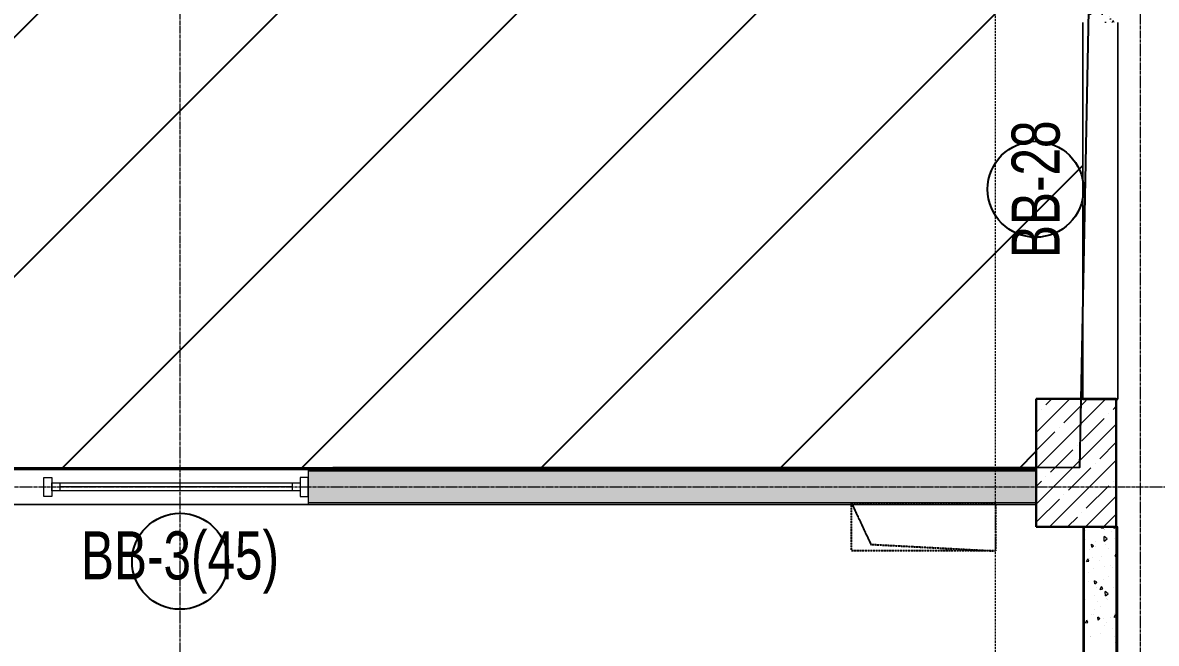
# Model space of a CAD drawing. Header units: millimetres. Extents: x 470010 to 1231400, y -134005 to 421770.
# Drawn here: x 845140 to 852223, y 143036 to 146914 of the extents above; entities that cross this region are included whole.
import ezdxf
from ezdxf.enums import TextEntityAlignment as Align

# ---------------------------------------------------------------- set-up
doc = ezdxf.new("R2010")
doc.units = ezdxf.units.MM
for name, pattern in [('CENTER2', [28.575, 19.05, -3.175, 3.175, -3.175]), ('DASHED', [19.05, 12.7, -6.35]), ('HIDDEN', [9.525, 6.35, -3.175]), ('HIDDEN2', [4.7625, 3.175, -1.5875])]:
    doc.linetypes.add(name, pattern=pattern)
doc.layers.get('Defpoints').update_dxf_attribs({"color": 140})
for name, color, linetype, lineweight in [('АР_Витраж', 4, 'Continuous', 13), ('АР_Витраж марка', 140, 'Continuous', 9), ('АР_Колонны', 70, 'Continuous', 30), ('АР_Стены ЖБ', 7, 'Continuous', 35), ('АР_Стены ПЕНОблок', 52, 'Continuous', 20), ('АР_Тонкая', 254, 'Continuous', 5), ('АР_Штриховка', 8, 'Continuous', 0)]:
    doc.layers.add(name, color=color, linetype=linetype, lineweight=lineweight)
doc.layers.add('АР_Делит', color=120, linetype='Continuous', lineweight=0, plot=False)
doc.layers.add('РД_Проем', color=230, linetype='Continuous', lineweight=0, plot=False)
doc.layers.add('РД_Витраж_вн', color=7, linetype='Continuous', true_color=0x148aff)
doc.layers.add('РД_Оси_100', color=7, linetype='Continuous', lineweight=0, true_color=0x525252)
doc.layers.add('РД_проем_инж перемыч_фахверк', color=7, linetype='Continuous', lineweight=18, true_color=0xff1f1f)
doc.styles.add('Arial_09', font='ARIALN.TTF', dxfattribs={"width": 0.9})
doc.styles.add('style1', font='ARIALN.TTF')

# ---------------------------------------------------------------- blocks, each defined once
blk = doc.blocks.new('СОШ_2200_АР_ОСИ_М100_28.05.24')
at = {"layer": 'АР_Делит', "color": 251, "linetype": 'DASHED', "true_color": 0x636466}
blk.add_lwpolyline([(114955, 135155), (114955, -355), (93595.036, -355), (93595.036, 13855), (94145, 13855), (94145, 68320), (66055, 68320), (66055, 13857.73), (83455, 13857.73), (83455, -355), (45245, -355), (45245, 13145), (44695, 13145), (44695, 26755), (45245, 26755), (45245, 68320), (20455, 68320), (20455, 26755), (27955, 26755), (27955, 13145), (-355, 13145), (-355, 100855)], dxfattribs=at)
at = {"layer": 'РД_Оси_100', "color": 251, "linetype": 'CENTER2', "true_color": 0x636466}
blk.add_line((39600, -6155), (39600, 139938.679), dxfattribs=at)
for points in [[(45530, 139938.679), (45600, 139538.679), (45600, -6163.457)], [(33000, 21300), (71363.995, 21300)]]:
    blk.add_lwpolyline(points, dxfattribs=at)
blk = doc.blocks.new('МаркаВитража1')
at = {"layer": 'Defpoints'}
blk.add_circle((0, 0), 3, dxfattribs=at)
at = {"color": 0, "linetype": 'ByBlock', "lineweight": -2, "style": 'Arial_09', "width": 0.9}
blk.add_attdef('АР-ОКНО:НАИМЕНОВАНИЕ', text='', height=3, dxfattribs=at).set_placement((0, 0), align=Align.MIDDLE)
blk = doc.blocks.new('A$C9108343f')
at = {"layer": 'АР_Штриховка', "linetype": 'Continuous', "lineweight": 0, "true_color": 0x000000}
h = blk.add_hatch(dxfattribs=at)
h.set_pattern_fill('AR-CONC', color=18, angle=45, style=0)
h.set_pattern_definition([(95, (-63444.08, 100366.24), (140.09465, 117.55338), [19.05, -209.55]), (40, (-63444.08, 100366.24), (-160.01845, 110.17673), [15.24, -167.64058]), (145.451445, (-63432.4, 100376.04), (-19.9238, 227.7301), [16.19001, -178.09024]), (91.1842, (-63480, 100402.16), (221.41024, 161.95341), [28.575, -314.325]), (141.63556, (-63461.55, 100415.66), (-7.08662, 342.82676), [24.28502, -267.1356]), (36.18415, (-63480, 100402.16), (-7.08662, 342.82676), [22.85997, -251.45973]), (66, (-63453.06, 100411.14), (179.51998, 34.89515), [19.05, -209.55]), (11, (-63453.06, 100411.14), (-86.53993, 173.94119), [15.24, -167.64]), (116.451445, (-63438.1, 100414.05), (92.98005, 208.83634), [16.19001, -178.08994]), (82.5, (-63444.08, 100366.24), (-57.605469, 61.973414), [0, -165.608, 0, -170.18, 0, -168.275]), (52.5, (-63444.08, 100366.24), (-23.589727, 118.087), [0, -97.028, 0, -161.798, 0, -64.135]), (12.5, (-63484.135, 100326.19), (99.927863, 91.826196), [0, -63.5, 0, -198.12, 0, -262.89]), (2.5, (-63502.1, 100308.23), (86.763904, 122.722393), [0, -82.55, 0, -131.572, 0, -186.69])])
h.paths.add_polyline_path([(186054.1, 244926.5), (186254.1, 244926.5), (186254.1, 244930.1), (186054.1, 244930.1)], flags=0)
h.paths.add_polyline_path([(186054.1, 247280.5), (186254.1, 247280.5), (186254.1, 249079.5), (186054.1, 249079.5)], flags=0)
h = blk.add_hatch(dxfattribs=at)
h.set_pattern_fill('AR-CONC', color=18, angle=45, style=0)
h.set_pattern_definition([(95, (-63444.08, 100366.24), (140.09465, 117.55338), [19.05, -209.55]), (40, (-63444.08, 100366.24), (-160.01845, 110.17673), [15.24, -167.64058]), (145.451445, (-63432.4, 100376.04), (-19.9238, 227.7301), [16.19001, -178.09024]), (91.1842, (-63480, 100402.16), (221.41024, 161.95341), [28.575, -314.325]), (141.63556, (-63461.55, 100415.66), (-7.08662, 342.82676), [24.28502, -267.1356]), (36.18415, (-63480, 100402.16), (-7.08662, 342.82676), [22.85997, -251.45973]), (66, (-63453.06, 100411.14), (179.51998, 34.89515), [19.05, -209.55]), (11, (-63453.06, 100411.14), (-86.53993, 173.94119), [15.24, -167.64]), (116.451445, (-63438.1, 100414.05), (92.98005, 208.83634), [16.19001, -178.08994]), (82.5, (-63444.08, 100366.24), (-57.605469, 61.973414), [0, -165.608, 0, -170.18, 0, -168.275]), (52.5, (-63444.08, 100366.24), (-23.589727, 118.087), [0, -97.028, 0, -161.798, 0, -64.135]), (12.5, (-63484.135, 100326.19), (99.927863, 91.826196), [0, -63.5, 0, -198.12, 0, -262.89]), (2.5, (-63502.1, 100308.23), (86.763904, 122.722393), [0, -82.55, 0, -131.572, 0, -186.69])])
h.paths.add_polyline_path([(168504.1, 244479.5), (168504.1, 244279.5), (169404.1, 244279.5), (169404.1, 244479.5)], flags=0)
h.paths.add_polyline_path([(172304.1, 244479.5), (172304.1, 244279.5), (178304.1, 244279.5), (178304.1, 244479.5)], flags=0)
h.paths.add_polyline_path([(181204.1, 244479.5), (181204.1, 244279.5), (185754.1, 244279.5), (185754.1, 244479.5)], flags=0)
at = {"color": 18, "linetype": 'HIDDEN', "ltscale": 0.07, "true_color": 0x000000}
for p, q in [((184599.1, 243979.5), (184599.1, 244279.5)), ((184599.1, 244279.5), (185499.1, 244279.5)), ((184599.1, 244279.5), (184720.3, 244020.5)), ((184599.1, 243979.5), (184599.1, 244279.5)), ((184599.1, 244279.5), (185499.1, 244279.5)), ((184599.1, 244279.5), (184720.3, 244020.5)), ((185499.1, 244279.5), (185499.1, 243979.5)), ((185499.1, 244279.5), (185499.1, 243979.5)), ((184720.3, 244020.5), (185499.1, 243979.5)), ((184720.3, 244020.5), (185499.1, 243979.5)), ((185499.1, 243979.5), (184599.1, 243979.5)), ((185499.1, 243979.5), (184599.1, 243979.5))]:
    blk.add_line(p, q, dxfattribs=at)
blk.add_lwpolyline([(160804.1, 248479.5), (162964.1, 248479.5), (162964.1, 249379.5), (167604.1, 249379.5), (167604.1, 249579.5), (186123.5, 249579.5), (186024.6, 244500.4), (148704.1, 244484.5), (148664.7, 245989.5), (140924.1, 246026), (140881.3, 249704.6), (148704.1, 249669.5), (148714.1, 259259.5)])
at = {"layer": 'АР_Витраж', "color": 18, "linetype": 'Continuous', "lineweight": 5, "true_color": 0x000000}
for p, q in [((181204.1, 244489.5), (179554.1, 244489.5)), ((181204.1, 244269.5), (179554.1, 244269.5))]:
    blk.add_line(p, q, dxfattribs=at)
at = {"layer": 'АР_Витраж', "color": 18, "linetype": 'Continuous', "lineweight": 15, "true_color": 0x000000}
for p, q in [((179654.1, 244404.5), (179654.1, 244354.5)), ((181104.1, 244379.5), (179654.1, 244379.5)), ((181104.1, 244404.5), (181104.1, 244354.5))]:
    blk.add_line(p, q, dxfattribs=at)
for points in [[(179604.1, 244319.5), (179554.1, 244319.5), (179554.1, 244439.5), (179604.1, 244439.5)], [(181154.1, 244319.5), (181204.1, 244319.5), (181204.1, 244439.5), (181154.1, 244439.5)], [(181154.1, 244404.5), (181154.1, 244354.5), (179604.1, 244354.5), (179604.1, 244404.5)]]:
    blk.add_lwpolyline(points, close=True, dxfattribs=at)
at = {"layer": 'АР_Колонны', "color": 18, "linetype": 'HIDDEN2', "lineweight": 25, "true_color": 0x000000}
for p, q in [((185754.1, 244929.5), (186254.1, 244929.5)), ((185754.1, 244129.5), (185754.1, 244929.5)), ((186254.1, 244929.5), (186254.1, 244129.5)), ((186254.1, 244129.5), (185754.1, 244129.5))]:
    blk.add_line(p, q, dxfattribs=at)
at = {"layer": 'АР_Колонны', "color": 18, "linetype": 'Continuous', "lineweight": 15, "true_color": 0x000000}
for p, q in [((185754.1, 244929.5), (185754.1, 244129.5)), ((186254.1, 244929.5), (185754.1, 244929.5)), ((186254.1, 244929.5), (185754.1, 244929.5)), ((185754.1, 244929.5), (185754.1, 244129.5)), ((186254.1, 244129.5), (186254.1, 244929.5)), ((186254.1, 244129.5), (186254.1, 244929.5)), ((185754.1, 244129.5), (186254.1, 244129.5)), ((185754.1, 244129.5), (186254.1, 244129.5))]:
    blk.add_line(p, q, dxfattribs=at)
at = {"layer": 'АР_Стены ЖБ', "color": 18, "linetype": 'Continuous', "lineweight": 30, "true_color": 0x000000}
for p, q in [((186254.1, 244929.5), (185754.1, 244929.5)), ((185754.1, 244929.5), (185754.1, 244129.5)), ((186254.1, 244129.5), (186254.1, 244929.5)), ((185754.1, 244129.5), (186254.1, 244129.5))]:
    blk.add_line(p, q, dxfattribs=at)
at = {"layer": 'АР_Стены ПЕНОблок', "color": 18, "linetype": 'Continuous', "lineweight": 20, "true_color": 0x000000}
for p, q in [((186254.1, 244930.1), (186054.1, 244930.1)), ((186054.1, 244930.1), (186054.1, 244926.5)), ((186054.1, 244926.5), (186254.1, 244926.5)), ((186254.1, 244926.5), (186254.1, 244930.1)), ((181204.1, 244479.5), (181204.1, 244279.5)), ((185754.1, 244479.5), (181204.1, 244479.5)), ((185754.1, 244279.5), (185754.1, 244479.5)), ((181204.1, 244279.5), (185754.1, 244279.5)), ((186254.1, 244129.5), (186054.1, 244129.5)), ((186054.1, 244129.5), (186054.1, 236979.5)), ((186254.1, 236979.5), (186254.1, 244129.5))]:
    blk.add_line(p, q, dxfattribs=at)
at = {"layer": 'АР_Тонкая', "color": 18, "linetype": 'Continuous', "lineweight": 0, "true_color": 0x000000}
for p, q in [((186054.1, 244930.1), (186044.1, 244930.1)), ((186044.1, 244930.1), (186044.1, 244926.5)), ((186044.1, 244926.5), (186054.1, 244926.5)), ((186054.1, 244926.5), (186054.1, 244930.1)), ((186264.1, 244930.1), (186254.1, 244930.1)), ((186254.1, 244930.1), (186254.1, 244926.5)), ((186254.1, 244926.5), (186264.1, 244926.5)), ((186264.1, 244926.5), (186264.1, 244930.1)), ((181204.1, 244489.5), (181204.1, 244479.5)), ((185754.1, 244489.5), (181204.1, 244489.5)), ((181204.1, 244479.5), (185754.1, 244479.5)), ((185754.1, 244479.5), (185754.1, 244489.5)), ((181204.1, 244279.5), (181204.1, 244269.5)), ((185754.1, 244279.5), (181204.1, 244279.5)), ((181204.1, 244269.5), (185754.1, 244269.5)), ((185754.1, 244269.5), (185754.1, 244279.5)), ((186054.1, 244129.5), (186044.1, 244129.5)), ((186044.1, 244129.5), (186044.1, 236979.5)), ((186054.1, 236979.5), (186054.1, 244129.5)), ((186264.1, 244129.5), (186254.1, 244129.5)), ((186254.1, 244129.5), (186254.1, 236979.5)), ((186264.1, 236979.5), (186264.1, 244129.5))]:
    blk.add_line(p, q, dxfattribs=at)
at = {"layer": 'АР_Штриховка', "color": 18, "linetype": 'Continuous', "lineweight": 5, "true_color": 0x000000}
for p, q in [((185754.1, 244719.9), (185963.7, 244929.5)), ((185754.1, 244495.4), (186188.2, 244929.5)), ((185786.1, 244864.2), (185786.1, 244864.2)), ((185814.2, 244892.2), (185851.4, 244929.5)), ((185926.4, 244780), (186066.7, 244920.3)), ((186235.1, 244864.2), (186254.1, 244883.2)), ((185754.1, 244832.2), (185758, 244836.1)), ((186038.7, 244667.7), (186179, 244808)), ((186207, 244836.1), (186207, 244836.1)), ((185754.1, 244270.9), (186254.1, 244770.9)), ((185754.1, 244607.7), (185870.3, 244723.9)), ((185898.3, 244751.9), (185898.3, 244751.9)), ((186150.9, 244555.5), (186254.1, 244658.7)), ((185842.2, 244471.3), (185982.5, 244611.6)), ((186010.6, 244639.7), (186010.6, 244639.7)), ((185837.2, 244129.5), (186254.1, 244546.4)), ((186122.8, 244527.4), (186122.8, 244527.4)), ((185814.2, 244443.2), (185814.2, 244443.2)), ((185954.5, 244359), (186094.8, 244499.4)), ((185754.1, 244383.2), (185786.1, 244415.2)), ((186066.7, 244246.8), (186207, 244387.1)), ((186235.1, 244415.2), (186235.1, 244415.2)), ((185758, 244162.6), (185898.3, 244302.9)), ((185926.4, 244331), (185926.4, 244331)), ((186061.7, 244129.5), (186254.1, 244321.9)), ((185949.4, 244129.5), (186010.6, 244190.7)), ((186038.7, 244218.7), (186038.7, 244218.7)), ((186179, 244134.5), (186254.1, 244209.6))]:
    blk.add_line(p, q, dxfattribs=at)
at = {"layer": 'АР_Штриховка', "color": 18, "linetype": 'Continuous', "lineweight": 0, "true_color": 0x000000}
for p, q in [((186061.5, 244104.8), (186061.5, 244104.8)), ((186160.6, 244121.9), (186164, 244129.5)), ((186160.6, 244121.8), (186175.6, 244124.7)), ((186175.5, 244124.7), (186173.2, 244129.5)), ((186182.6, 244116.4), (186182.6, 244116.4)), ((186183.2, 244114.6), (186183.2, 244114.6)), ((186222.8, 244099.6), (186222.8, 244099.6)), ((186240.5, 244119.9), (186239.7, 244129.5)), ((186240.5, 244119.9), (186251.9, 244129.5)), ((186251.6, 244128.9), (186250.8, 244129.5)), ((186059.7, 244053.8), (186059.7, 244053.8)), ((186111.5, 244011.4), (186098.2, 244020.5)), ((186100.4, 244002.4), (186098.7, 244021.4)), ((186124.1, 244037.6), (186124.1, 244037.6)), ((186197.1, 244054.5), (186178.1, 244069.6)), ((186178.8, 244041.2), (186178.2, 244069.8)), ((186178.4, 244041.3), (186196.9, 244054.8)), ((186184.9, 244021.5), (186184.9, 244021.5)), ((186191.1, 244059.6), (186191.1, 244059.6)), ((186240.2, 244054.4), (186240.2, 244054.4)), ((186085.1, 243986.7), (186085.1, 243986.7)), ((186100.4, 244002.4), (186112.1, 244012.2)), ((186102.8, 244009.7), (186102.8, 244009.7)), ((186122.9, 244007.7), (186122.9, 244007.7)), ((186160.4, 243947.7), (186160.4, 243947.7)), ((186206.8, 243996.5), (186206.8, 243996.5)), ((186247.1, 243947.9), (186254.1, 243963.7)), ((186247.1, 243947.8), (186254.1, 243949.2)), ((186067.6, 243913), (186075.3, 243930.4)), ((186067.6, 243913), (186082.6, 243915.9)), ((186082.6, 243915.9), (186075.4, 243930.3)), ((186084.9, 243929.7), (186084.9, 243929.7)), ((186104.4, 243936.8), (186104.4, 243936.8)), ((186147.7, 243919.5), (186147.7, 243919.5)), ((186178.4, 243880.7), (186178.4, 243880.7)), ((186218, 243885.7), (186218, 243885.7)), ((186230.4, 243878.4), (186230.4, 243878.4)), ((186081.1, 243845.5), (186081.1, 243845.5)), ((186108.7, 243868.7), (186108.7, 243868.7)), ((186171.3, 243801.4), (186171.3, 243801.4)), ((186204.1, 243822.3), (186204.1, 243822.3)), ((186078.5, 243788.9), (186078.5, 243788.9)), ((186131.4, 243783.6), (186118.1, 243792.8)), ((186120.3, 243774.7), (186118.7, 243793.6)), ((186120.3, 243774.6), (186132, 243784.4)), ((186132.3, 243750.6), (186132.3, 243750.6)), ((186138.8, 243783.5), (186138.8, 243783.5)), ((186154.1, 243739.1), (186161.9, 243756.5)), ((186154.2, 243739), (186169.1, 243741.9)), ((186169.1, 243741.9), (186161.9, 243756.4)), ((186235.2, 243754), (186235.2, 243754)), ((186254, 243760.3), (186254, 243760.3)), ((186059.2, 243678.6), (186059.2, 243678.6)), ((186117.4, 243699.5), (186117.4, 243699.5)), ((186135.3, 243662.1), (186135.3, 243662.1)), ((186204.2, 243711.7), (186185.2, 243726.8)), ((186185.9, 243698.4), (186185.3, 243726.9)), ((186185.5, 243698.5), (186204, 243712)), ((186194.9, 243683.4), (186194.9, 243683.4)), ((186196.4, 243721.5), (186196.4, 243721.5)), ((186197.3, 243675.9), (186197.3, 243675.9)), ((186199.8, 243703.1), (186199.8, 243703.1)), ((186254, 243659.5), (186254, 243659.5)), ((186116.8, 243616.7), (186116.8, 243616.7)), ((186155.9, 243632.5), (186155.9, 243632.5)), ((186061.2, 243530.2), (186068.9, 243547.7)), ((186061.2, 243530.2), (186076.1, 243533.1)), ((186076.1, 243533.1), (186068.9, 243547.6)), ((186097.4, 243584.1), (186097.4, 243584.1)), ((186113.1, 243580.4), (186113.1, 243580.4)), ((186151.4, 243555.9), (186138, 243565.1)), ((186140.2, 243546.9), (186138.6, 243565.9)), ((186140.3, 243546.9), (186151.9, 243556.7)), ((186174.4, 243554.7), (186174.4, 243554.7)), ((186190.9, 243535.1), (186190.9, 243535.1)), ((186218.5, 243565.3), (186218.5, 243565.3)), ((186240.7, 243565.1), (186248.4, 243582.5)), ((186240.7, 243565.1), (186254.1, 243567.7)), ((186244.5, 243586.2), (186244.5, 243586.2)), ((186254.1, 243571), (186248.4, 243582.5)), ((186057.4, 243504.1), (186057.4, 243504.1)), ((186094.6, 243447.9), (186094.6, 243447.9)), ((186157.7, 243463.4), (186157.7, 243463.4)), ((186179.5, 243514.4), (186179.5, 243514.4)), ((186232, 243492.7), (186232, 243492.7)), ((186242.1, 243447.2), (186242.1, 243447.2)), ((186091, 243443.3), (186091, 243443.3)), ((186247.7, 243408.4), (186247.7, 243408.4))]:
    blk.add_line(p, q, dxfattribs=at)
at = {"layer": 'РД_Витраж_вн', "color": 18, "linetype": 'Continuous', "lineweight": 15, "true_color": 0x000000}
for p, q in [((186044.1, 247280.5), (186044.1, 244980.5)), ((186264.1, 247280.5), (186264.1, 244980.5)), ((178304.1, 244489.5), (181204.1, 244489.5)), ((178304.1, 244269.5), (181204.1, 244269.5))]:
    blk.add_line(p, q, dxfattribs=at)
at = {"layer": 'РД_Проем', "color": 18, "linetype": 'Continuous', "lineweight": 15, "true_color": 0x000000}
for p, q in [((186044.1, 247280.1), (186044.1, 244930.1)), ((186264.1, 247280.1), (186264.1, 244930.1)), ((178304.1, 244489.5), (181204.1, 244489.5)), ((178304.1, 244269.5), (181204.1, 244269.5))]:
    blk.add_line(p, q, dxfattribs=at)
at = {"layer": 'РД_проем_инж перемыч_фахверк', "color": 18, "linetype": 'Continuous', "lineweight": 15, "true_color": 0x000000}
for p, q in [((186044.1, 244930.5), (186044.1, 247280.5)), ((186264.1, 244930.5), (186264.1, 247280.5)), ((181204.1, 244489.5), (178304.1, 244489.5)), ((181204.1, 244269.5), (178304.1, 244269.5))]:
    blk.add_line(p, q, dxfattribs=at)
at = {"layer": 'АР_Витраж марка', "color": 18, "linetype": 'Continuous', "lineweight": 15, "true_color": 0x000000, "xscale": 100, "yscale": 100, "zscale": 100, "rotation": 90.00000000000001}
blk.add_blockref('МаркаВитража1', (185749.8, 246239.4), dxfattribs=at).add_auto_attribs({'АР-ОКНО:НАИМЕНОВАНИЕ': 'ВВ-28'})
at = {"layer": 'АР_Витраж марка', "color": 18, "linetype": 'Continuous', "lineweight": 15, "true_color": 0x000000, "xscale": 100, "yscale": 100, "zscale": 100}
blk.add_blockref('МаркаВитража1', (180404.1, 243914.8), dxfattribs=at).add_auto_attribs({'АР-ОКНО:НАИМЕНОВАНИЕ': 'ВВ-3(45)'})
at = {"layer": 'РД_Оси_100'}
blk.add_blockref('СОШ_2200_АР_ОСИ_М100_28.05.24', (140804.1, 223079.5), dxfattribs=at)
at = {"layer": 'Defpoints', "color": 18, "true_color": 0x000000, "style": 'style1'}
for p in [(143949.3, 316089.1), (143975, 281639.5), (143890.4, 273244.7), (143840, 264276.8), (143967.8, 254892.4), (12252, 104178.1), (12382.6, 96023.1)]:
    blk.add_attdef('АР-ПОМЕЩЕНИЕ:НАИМЕНОВАНИЕ', text='', height=100, dxfattribs=at).set_placement(p, align=Align.MIDDLE)
at = {"layer": 'Defpoints', "color": 18, "true_color": 0x000000, "style": 'style1', "flags": 8}
for p in [(143951.3, 279099.1), (143848.3, 269251.1), (143875.3, 260094.2), (144049.7, 250824.7), (163419.3, 238153.4), (155897.5, 237966), (183037.2, 237966), (143342.9, 237876.2)]:
    blk.add_attdef('АР-ПОМЕЩЕНИЕ:НАИМЕНОВАНИЕ', text='', height=100, dxfattribs=at).set_placement(p, align=Align.MIDDLE)

msp = doc.modelspace()

# ---------------------------------------------------------------- hatches: boundary and pattern name
h = msp.add_hatch()
h.set_pattern_fill('ANSI31', color=3, scale=333)
h.paths.add_polyline_path([(817822.706, 156413.251), (817822.706, 156633.251), (818712.706, 156633.251), (818712.706, 157213.251), (818712.706, 158463.251), (818712.706, 158793.251), (818142.704, 158793.251), (818142.704, 158993.251), (818142.704, 159018.251), (818142.708, 160493.251), (818142.709, 160913.252), (818142.71, 161403.25), (817492.706, 161403.25), (815492.706, 161403.25), (815152.698, 161403.25), (815152.705, 158893.25), (814432.706, 158893.25), (814432.706, 158113.25), (814432.706, 157813.251), (814432.706, 154913.25), (814432.706, 154413.251), (814432.706, 153513.25), (814432.706, 149823.25), (814432.706, 149520.89), (814422.706, 149510.89), (814422.706, 149303.25), (813222.703, 149303.25), (813222.703, 149523.25), (807026.355, 149523.251), (806792.706, 149289.602), (806792.706, 149514.108), (806642.706, 149364.108), (806642.706, 149303.251), (806642.706, 148813.25), (806638.097, 146163.251), (806642.706, 146163.251), (806642.706, 145623.251), (806792.706, 145623.251), (813222.706, 145623.251), (813222.706, 145903.251), (814423.268, 145903.251), (814423.268, 145582.591), (814422.706, 145582.028), (814422.706, 145403.251), (814422.706, 144123.251), (815822.706, 144123.251), (818721.706, 144123.251), (818722.706, 144123.251), (819622.706, 144123.251), (823122.706, 144123.251), (824322.706, 144123.251), (825522.706, 144123.251), (826422.706, 144123.251), (827422.706, 144123.251), (830322.706, 144123.251), (832443.315, 144123.251), (832443.315, 144413.251), (833322.706, 144413.251), (834245.277, 144413.251), (834222.706, 144390.68), (834222.706, 144123.251), (835122.706, 144123.251), (838022.706, 144123.251), (844022.706, 144123.251), (846922.706, 144123.251), (851466.776, 144123.251), (851472.706, 144129.18), (851472.706, 144563.251), (851762.706, 144563.251), (851762.706, 146914.25), (851762.706, 148713.251), (851472.706, 148713.251), (850377.706, 148713.251), (850377.706, 149213.251), (849177.706, 149213.251), (849177.706, 148713.251), (848277.706, 148713.251), (848277.706, 149213.251), (847077.706, 149213.251), (847077.706, 148713.251), (846177.706, 148713.251), (846177.706, 149213.251), (842877.706, 149213.251), (842877.706, 148713.251), (841977.706, 148713.251), (841977.706, 149213.251), (840777.706, 149213.251), (840777.706, 148713.251), (839877.706, 148713.251), (839877.706, 149213.251), (838677.706, 149213.251), (838677.706, 148713.251), (837777.706, 148713.251), (837777.706, 149213.251), (834477.706, 149213.251), (834477.706, 148713.251), (834222.706, 148713.251), (833322.706, 148713.251), (833322.706, 149213.251), (826722.706, 149213.251), (826722.706, 148993.251), (826872.706, 148993.251), (826872.706, 148843.251), (826664.184, 148843.251), (826522.706, 148701.772), (826522.706, 148233.25), (826524.424, 148233.25), (826524.424, 148113.25), (824942.706, 148113.251), (824822.706, 148113.251), (819922.706, 148113.251), (817822.706, 148113.251), (817822.706, 148313.251), (817822.706, 150513.251), (817822.706, 150713.251), (817822.706, 152013.251)])
h.paths.add_polyline_path([(816578.934, 147228.245), (816578.934, 146828.245), (815578.934, 146828.245), (815578.934, 147228.245)], flags=16)
h.paths.add_polyline_path([(828437.705, 148234.002), (827887.705, 148233.761), (827887.758, 148113.761), (828437.758, 148114.002)], flags=0)
h.paths.add_polyline_path([(826922.706, 149014.057), (827042.706, 149014.057), (827042.706, 148233.391), (827067.653, 148233.402), (827642.706, 148233.654), (827742.706, 148233.697), (827742.706, 149014.057), (827862.706, 149014.057), (827862.706, 148233.75), (828462.705, 148234.013), (828562.706, 148234.057), (828562.706, 149013.251), (828682.706, 149013.251), (828682.706, 148114.109), (828462.759, 148114.013), (828462.758, 148114.013), (827862.758, 148113.75), (827862.706, 148113.75), (827642.758, 148113.654), (827042.759, 148113.391), (827042.706, 148113.391), (826722.759, 148113.25), (826722.706, 148233.25), (826922.706, 148233.338)], flags=16)
h.paths.add_polyline_path([(827642.653, 148233.654), (827642.706, 148233.654), (827642.758, 148113.654), (827617.706, 148113.643), (827617.653, 148233.643)], flags=0)
h.paths.add_polyline_path([(818060.384, 156364.651), (818446.674, 156364.651), (818446.674, 156665.265), (818060.384, 156665.265)], flags=25)
at = {"layer": 'АР_Штриховка', "linetype": 'Continuous', "lineweight": 0, "true_color": 0x000000}
h = msp.add_hatch(dxfattribs=at)
h.set_pattern_fill('AR-CONC', color=18, angle=45, style=0)
h.set_pattern_definition([(95, (602274.53, -9e-11), (140.09465, 117.55338), [19.05, -209.55]), (40, (602274.53, -9e-11), (-160.01845, 110.17673), [15.24, -167.64058]), (145.451445, (602286.2, 9.8), (-19.9238, 227.7301), [16.19001, -178.09024]), (91.1842, (602238.6, 35.92), (221.41024, 161.95341), [28.575, -314.325]), (141.63556, (602257.06, 49.42), (-7.08662, 342.82676), [24.28502, -267.1356]), (36.18415, (602238.6, 35.92), (-7.08662, 342.82676), [22.85997, -251.45973]), (66, (602265.55, 44.9), (179.51998, 34.89515), [19.05, -209.55]), (11, (602265.55, 44.9), (-86.53993, 173.94119), [15.24, -167.64]), (116.451445, (602280.51, 47.81), (92.98005, 208.83634), [16.19001, -178.08994]), (82.5, (602274.53, -9e-11), (-57.605469, 61.973414), [0, -165.608, 0, -170.18, 0, -168.275]), (52.5, (602274.53, -9e-11), (-23.589727, 118.087), [0, -97.028, 0, -161.798, 0, -64.135]), (12.5, (602234.48, -40.05), (99.927863, 91.826196), [0, -63.5, 0, -198.12, 0, -262.89]), (2.5, (602216.52, -58.01), (86.763904, 122.722393), [0, -82.55, 0, -131.572, 0, -186.69])])
h.paths.add_polyline_path([(851772.706, 144560.26), (851972.706, 144560.26), (851972.706, 144563.873), (851772.706, 144563.873)], flags=0)
h.paths.add_polyline_path([(851772.706, 146914.25), (851972.706, 146914.25), (851972.706, 148713.251), (851772.706, 148713.251)], flags=0)
h = msp.add_hatch(dxfattribs=at)
h.set_pattern_fill('AR-CONC', color=18, angle=45, style=0)
h.set_pattern_definition([(95, (602274.53, 0), (140.09465, 117.55338), [19.05, -209.55]), (40, (602274.53, 0), (-160.01845, 110.17673), [15.24, -167.64058]), (145.451445, (602286.2, 9.8), (-19.9238, 227.7301), [16.19001, -178.09024]), (91.1842, (602238.6, 35.92), (221.41024, 161.95341), [28.575, -314.325]), (141.63556, (602257.06, 49.42), (-7.08662, 342.82676), [24.28502, -267.1356]), (36.18415, (602238.6, 35.92), (-7.08662, 342.82676), [22.85997, -251.45973]), (66, (602265.55, 44.9), (179.51998, 34.89515), [19.05, -209.55]), (11, (602265.55, 44.9), (-86.53993, 173.94119), [15.24, -167.64]), (116.451445, (602280.51, 47.81), (92.98005, 208.83634), [16.19001, -178.08994]), (82.5, (602274.53, 0), (-57.605469, 61.973414), [0, -165.608, 0, -170.18, 0, -168.275]), (52.5, (602274.53, 0), (-23.589727, 118.087), [0, -97.028, 0, -161.798, 0, -64.135]), (12.5, (602234.48, -40.05), (99.927863, 91.826196), [0, -63.5, 0, -198.12, 0, -262.89]), (2.5, (602216.52, -58.01), (86.763904, 122.722393), [0, -82.55, 0, -131.572, 0, -186.69])])
h.paths.add_polyline_path([(834222.706, 144113.251), (834222.706, 143913.251), (835122.706, 143913.251), (835122.706, 144113.251)], flags=0)
h.paths.add_polyline_path([(838022.706, 144113.251), (838022.706, 143913.251), (844022.706, 143913.251), (844022.706, 144113.251)], flags=0)
h.paths.add_polyline_path([(846922.706, 144113.251), (846922.706, 143913.251), (851472.706, 143913.251), (851472.706, 144113.251)], flags=0)

# ---------------------------------------------------------------- linework, layer by layer
at = {"color": 18, "linetype": 'HIDDEN', "ltscale": 0.07, "true_color": 0x000000}
for p, q in [((850317.706, 143613.251), (850317.706, 143913.251)), ((850317.706, 143913.251), (851217.706, 143913.251)), ((850317.706, 143913.251), (850438.89, 143654.224)), ((850317.706, 143613.251), (850317.706, 143913.251)), ((850317.706, 143913.251), (851217.706, 143913.251)), ((850317.706, 143913.251), (850438.89, 143654.224)), ((851217.706, 143913.251), (851217.706, 143613.251)), ((851217.706, 143913.251), (851217.706, 143613.251)), ((850438.89, 143654.224), (851217.706, 143613.251)), ((850438.89, 143654.224), (851217.706, 143613.251)), ((851217.706, 143613.251), (850317.706, 143613.251)), ((851217.706, 143613.251), (850317.706, 143613.251))]:
    msp.add_line(p, q, dxfattribs=at)
msp.add_lwpolyline([(826522.706, 148113.25), (828682.706, 148113.25), (828682.706, 149013.251), (833322.706, 149013.251), (833322.706, 149213.251), (851842.142, 149213.251), (851743.238, 144134.142), (814422.706, 144118.251), (814383.268, 145623.251), (806642.706, 145659.752), (806599.923, 149338.31), (814422.706, 149303.25), (814432.706, 158893.25)])
at = {"layer": 'АР_Витраж', "color": 18, "linetype": 'Continuous', "lineweight": 5, "true_color": 0x000000}
for p, q in [((846922.706, 144123.251), (845272.706, 144123.251)), ((846922.706, 143903.251), (845272.706, 143903.251))]:
    msp.add_line(p, q, dxfattribs=at)
at = {"layer": 'АР_Витраж', "color": 18, "linetype": 'Continuous', "lineweight": 15, "true_color": 0x000000}
for p, q in [((845372.706, 144038.251), (845372.706, 143988.251)), ((846822.706, 144013.251), (845372.706, 144013.251)), ((846822.706, 144038.251), (846822.706, 143988.251))]:
    msp.add_line(p, q, dxfattribs=at)
for points in [[(845322.706, 143953.251), (845272.706, 143953.251), (845272.706, 144073.251), (845322.706, 144073.251)], [(846872.706, 143953.251), (846922.706, 143953.251), (846922.706, 144073.251), (846872.706, 144073.251)], [(846872.706, 144038.251), (846872.706, 143988.251), (845322.706, 143988.251), (845322.706, 144038.251)]]:
    msp.add_lwpolyline(points, close=True, dxfattribs=at)
at = {"layer": 'АР_Колонны', "color": 18, "linetype": 'HIDDEN2', "lineweight": 25, "true_color": 0x000000}
for p, q in [((851472.706, 144563.251), (851972.706, 144563.251)), ((851472.706, 143763.251), (851472.706, 144563.251)), ((851972.706, 144563.251), (851972.706, 143763.251)), ((851972.706, 143763.251), (851472.706, 143763.251))]:
    msp.add_line(p, q, dxfattribs=at)
at = {"layer": 'АР_Колонны', "color": 18, "linetype": 'Continuous', "lineweight": 15, "true_color": 0x000000}
for p, q in [((851472.706, 144563.251), (851472.706, 143763.251)), ((851972.706, 144563.251), (851472.706, 144563.251)), ((851972.706, 144563.251), (851472.706, 144563.251)), ((851472.706, 144563.251), (851472.706, 143763.251)), ((851972.706, 143763.251), (851972.706, 144563.251)), ((851972.706, 143763.251), (851972.706, 144563.251)), ((851472.706, 143763.251), (851972.706, 143763.251)), ((851472.706, 143763.251), (851972.706, 143763.251))]:
    msp.add_line(p, q, dxfattribs=at)
at = {"layer": 'АР_Стены ЖБ', "color": 18, "linetype": 'Continuous', "lineweight": 30, "true_color": 0x000000}
for p, q in [((851972.706, 144563.251), (851472.706, 144563.251)), ((851472.706, 144563.251), (851472.706, 143763.251)), ((851972.706, 143763.251), (851972.706, 144563.251)), ((851472.706, 143763.251), (851972.706, 143763.251))]:
    msp.add_line(p, q, dxfattribs=at)
at = {"layer": 'АР_Стены ПЕНОблок', "color": 18, "linetype": 'Continuous', "lineweight": 20, "true_color": 0x000000}
for p, q in [((851972.706, 144563.873), (851772.706, 144563.873)), ((851772.706, 144563.873), (851772.706, 144560.26)), ((851772.706, 144560.26), (851972.706, 144560.26)), ((851972.706, 144560.26), (851972.706, 144563.873)), ((846922.706, 144113.251), (846922.706, 143913.251)), ((851472.706, 144113.251), (846922.706, 144113.251)), ((851472.706, 143913.251), (851472.706, 144113.251)), ((846922.706, 143913.251), (851472.706, 143913.251)), ((851972.743, 143763.251), (851772.743, 143763.251)), ((851772.743, 143763.251), (851772.743, 136613.251)), ((851972.743, 136613.251), (851972.743, 143763.251))]:
    msp.add_line(p, q, dxfattribs=at)
at = {"layer": 'АР_Тонкая', "color": 18, "linetype": 'Continuous', "lineweight": 0, "true_color": 0x000000}
for p, q in [((851772.706, 144563.873), (851762.706, 144563.873)), ((851762.706, 144563.873), (851762.706, 144560.26)), ((851762.706, 144560.26), (851772.706, 144560.26)), ((851772.706, 144560.26), (851772.706, 144563.873)), ((851982.706, 144563.873), (851972.706, 144563.873)), ((851972.706, 144563.873), (851972.706, 144560.26)), ((851972.706, 144560.26), (851982.706, 144560.26)), ((851982.706, 144560.26), (851982.706, 144563.873)), ((846922.706, 144123.251), (846922.706, 144113.251)), ((851472.706, 144123.251), (846922.706, 144123.251)), ((846922.706, 144113.251), (851472.706, 144113.251)), ((851472.706, 144113.251), (851472.706, 144123.251)), ((846922.706, 143913.251), (846922.706, 143903.251)), ((851472.706, 143913.251), (846922.706, 143913.251)), ((846922.706, 143903.251), (851472.706, 143903.251)), ((851472.706, 143903.251), (851472.706, 143913.251)), ((851772.743, 143763.251), (851762.743, 143763.251)), ((851762.743, 143763.251), (851762.743, 136613.251)), ((851772.743, 136613.251), (851772.743, 143763.251)), ((851982.743, 143763.251), (851972.743, 143763.251)), ((851972.743, 143763.251), (851972.743, 136613.251)), ((851982.743, 136613.251), (851982.743, 143763.251))]:
    msp.add_line(p, q, dxfattribs=at)
at = {"layer": 'АР_Штриховка', "color": 18, "linetype": 'Continuous', "lineweight": 5, "true_color": 0x000000}
for p, q in [((851472.706, 144353.687), (851682.27, 144563.251)), ((851472.706, 144129.18), (851906.776, 144563.251)), ((851532.763, 144525.997), (851570.017, 144563.251)), ((851645.016, 144413.744), (851785.333, 144554.06)), ((851953.713, 144497.934), (851972.706, 144516.927)), ((851472.706, 144465.94), (851476.637, 144469.87)), ((851757.27, 144301.491), (851897.586, 144441.807)), ((851472.706, 143904.674), (851972.706, 144404.674)), ((851472.706, 144241.433), (851588.89, 144357.617)), ((851869.523, 144189.237), (851972.706, 144292.421)), ((851560.826, 144105.047), (851701.143, 144245.364)), ((851555.789, 143763.251), (851972.706, 144180.167)), ((851673.08, 143992.794), (851813.396, 144133.111)), ((851472.706, 144016.927), (851504.7, 144048.921)), ((851785.333, 143880.541), (851925.649, 144020.858)), ((851476.637, 143796.351), (851616.953, 143936.668)), ((851780.296, 143763.251), (851972.706, 143955.661)), ((851668.042, 143763.251), (851729.206, 143824.414)), ((851897.586, 143768.288), (851972.706, 143843.408))]:
    msp.add_line(p, q, dxfattribs=at)
at = {"layer": 'АР_Штриховка', "color": 18, "linetype": 'Continuous', "lineweight": 0, "true_color": 0x000000}
for p, q in [((851879.184, 143755.619), (851882.581, 143763.251)), ((851879.212, 143755.545), (851894.172, 143758.453)), ((851894.155, 143758.446), (851891.764, 143763.251)), ((851959.102, 143753.695), (851958.266, 143763.251)), ((851959.11, 143753.686), (851970.508, 143763.251)), ((851970.225, 143762.67), (851969.382, 143763.251)), ((851830.131, 143645.117), (851816.796, 143654.299)), ((851819.008, 143636.141), (851817.347, 143655.119)), ((851819.015, 143636.133), (851830.689, 143645.929)), ((851915.733, 143688.278), (851896.692, 143703.351)), ((851897.423, 143674.96), (851896.832, 143703.528)), ((851897.056, 143675.091), (851915.507, 143688.587)), ((851965.724, 143581.678), (851972.743, 143597.443)), ((851965.752, 143581.604), (851972.743, 143582.963)), ((851786.204, 143546.783), (851793.952, 143564.186)), ((851786.232, 143546.708), (851801.192, 143549.616)), ((851801.175, 143549.609), (851793.963, 143564.104)), ((851850.055, 143417.387), (851836.72, 143426.569)), ((851838.931, 143408.411), (851837.271, 143427.389)), ((851838.939, 143408.403), (851850.613, 143418.199)), ((851872.744, 143372.842), (851880.492, 143390.245)), ((851872.772, 143372.767), (851887.732, 143375.675)), ((851887.715, 143375.668), (851880.503, 143390.163)), ((851922.82, 143345.451), (851903.778, 143360.524)), ((851904.509, 143332.133), (851903.919, 143360.702)), ((851904.143, 143332.264), (851922.593, 143345.761)), ((851779.764, 143164.005), (851787.512, 143181.408)), ((851779.792, 143163.931), (851794.752, 143166.839)), ((851794.735, 143166.832), (851787.523, 143181.327)), ((851869.979, 143189.657), (851856.644, 143198.838)), ((851858.855, 143180.681), (851857.195, 143199.659)), ((851858.862, 143180.672), (851870.537, 143190.469)), ((851959.284, 143198.9), (851967.032, 143216.303)), ((851959.312, 143198.826), (851972.743, 143201.437)), ((851972.743, 143204.766), (851967.043, 143216.222))]:
    msp.add_line(p, q, dxfattribs=at)
at = {"layer": 'РД_Витраж_вн', "color": 18, "linetype": 'Continuous', "lineweight": 15, "true_color": 0x000000}
for p, q in [((851762.706, 146914.25), (851762.706, 144614.25)), ((851982.706, 146914.25), (851982.706, 144614.25)), ((844022.706, 144123.251), (846922.706, 144123.251)), ((844022.706, 143903.251), (846922.706, 143903.251))]:
    msp.add_line(p, q, dxfattribs=at)
at = {"layer": 'РД_Проем', "color": 18, "linetype": 'Continuous', "lineweight": 15, "true_color": 0x000000}
for p, q in [((851762.706, 146913.873), (851762.706, 144563.873)), ((851982.706, 146913.873), (851982.706, 144563.873)), ((844022.706, 144123.251), (846922.706, 144123.251)), ((844022.706, 143903.251), (846922.706, 143903.251))]:
    msp.add_line(p, q, dxfattribs=at)
at = {"layer": 'РД_проем_инж перемыч_фахверк', "color": 18, "linetype": 'Continuous', "lineweight": 15, "true_color": 0x000000}
for p, q in [((851762.706, 144564.25), (851762.706, 146914.25)), ((851982.706, 144564.25), (851982.706, 146914.25)), ((846922.706, 144123.251), (844022.706, 144123.251)), ((846922.706, 143903.251), (844022.706, 143903.251))]:
    msp.add_line(p, q, dxfattribs=at)

# ---------------------------------------------------------------- block references
msp.add_blockref('A$C9108343f', (665718.612, -100366.242))
at = {"layer": 'АР_Витраж марка', "color": 18, "linetype": 'Continuous', "lineweight": 15, "true_color": 0x000000, "xscale": 100, "yscale": 100, "zscale": 100, "rotation": 90.00000000000001}
msp.add_blockref('МаркаВитража1', (851468.425, 145873.193), dxfattribs=at).add_auto_attribs({'АР-ОКНО:НАИМЕНОВАНИЕ': 'ВВ-28'})
at = {"layer": 'АР_Витраж марка', "color": 18, "linetype": 'Continuous', "lineweight": 15, "true_color": 0x000000, "xscale": 100, "yscale": 100, "zscale": 100}
msp.add_blockref('МаркаВитража1', (846122.706, 143548.517), dxfattribs=at).add_auto_attribs({'АР-ОКНО:НАИМЕНОВАНИЕ': 'ВВ-3(45)'})
at = {"layer": 'РД_Оси_100'}
msp.add_blockref('СОШ_2200_АР_ОСИ_М100_28.05.24', (806522.706, 122713.251), dxfattribs=at)

doc.saveas('drawing.dxf')
